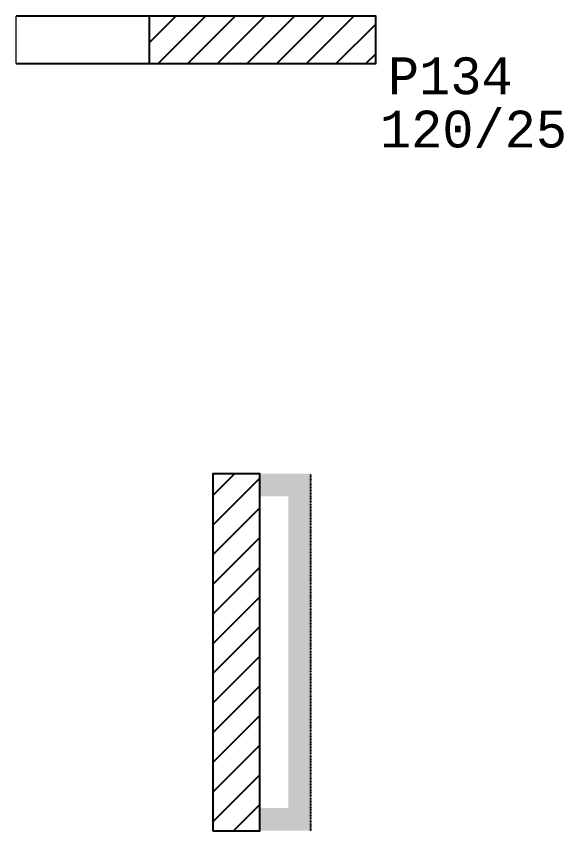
# Model space of a CAD drawing. Header units: millimetres. Extents: x -967 to 563, y -1588 to 506.
# Drawn here: x 273.2 to 563.3, y -511.5 to -80.1 of the extents above; entities that cross this region are included whole.
import ezdxf

# ---------------------------------------------------------------- set-up
doc = ezdxf.new("R2010")
doc.units = ezdxf.units.MM
doc.linetypes.add('HIDDEN2', pattern=[0.1875, 0.125, -0.0625])
for name, color, linetype in [('1', 5, 'Continuous'), ('12', 4, 'Continuous'), ('3', 2, 'Continuous'), ('9', 7, 'Continuous'), ('A_htc_alv', 7, 'Continuous')]:
    doc.layers.add(name, color=color, linetype=linetype)
doc.layers.add('PILAR_HACH', color=4, linetype='Continuous', lineweight=0)
doc.styles.add('TQS_LUCIDA_CONSOLE', font='lucon.TTF')

msp = doc.modelspace()

# ---------------------------------------------------------------- hatches: boundary and pattern name
at = {"linetype": 'ByBlock'}
h = msp.add_hatch(dxfattribs=at)
h.set_pattern_fill('ANSI31', color=4, scale=3.5)
h.set_pattern_definition([(45, (52467.12, 5040.046), (-7.857724, 7.857724), [])])
h.paths.add_polyline_path([(343.633, -105.1415), (463.633, -105.1415), (463.633, -80.1415), (343.633, -80.1415)])
h = msp.add_hatch(dxfattribs=at)
h.set_pattern_fill('ANSI31', color=4, scale=3.5)
h.set_pattern_definition([(45, (51051.28, 3853.735), (-7.857724, 7.857724), [])])
h.paths.add_polyline_path([(377.293, -511.4531), (402.293, -511.4531), (402.293, -322.4531), (377.293, -322.4531)])
at = {"layer": 'A_htc_alv', "linetype": 'ByBlock'}
h = msp.add_hatch(color=60, dxfattribs=at)
h.dxf.hatch_style = 1
h.paths.add_polyline_path([(429.293, -322.4531), (402.293, -322.4531), (402.293, -334.4531), (417.293, -334.4531), (417.293, -499.4531), (402.293, -499.4531), (402.293, -511.4531), (429.293, -511.4531)])

# ---------------------------------------------------------------- linework, layer by layer
at = {"layer": '1'}
for points in [[(343.633, -80.1415), (273.2166, -80.1415)], [(273.2166, -105.1415), (343.633, -105.1415)]]:
    msp.add_lwpolyline(points, dxfattribs=at)
at = {"layer": '1', "linetype": 'HIDDEN2'}
msp.add_lwpolyline([(429.293, -511.4531), (429.293, -322.4531)], dxfattribs=at)
at = {"layer": '3'}
for points in [[(343.633, -105.1415), (463.633, -105.1415), (463.633, -80.1415), (343.633, -80.1415), (343.633, -105.1415)], [(377.293, -511.4531), (402.293, -511.4531), (402.293, -322.4531), (377.293, -322.4531), (377.293, -511.4531)]]:
    msp.add_lwpolyline(points, dxfattribs=at)
at = {"layer": 'PILAR_HACH', "color": 2}
msp.add_line((273.2166, -105.1415), (273.2166, -80.1415), dxfattribs=at)

# ---------------------------------------------------------------- texts
at = {"layer": '12', "linetype": 'Continuous', "style": 'TQS_LUCIDA_CONSOLE'}
msp.add_text('120/25', height=19.5, dxfattribs=at).set_placement((465.8831, -149.6255))
at = {"layer": '9', "linetype": 'Continuous', "style": 'TQS_LUCIDA_CONSOLE'}
msp.add_text('P134', height=19.5, dxfattribs=at).set_placement((470.133, -121.3915))

doc.saveas('drawing.dxf')
